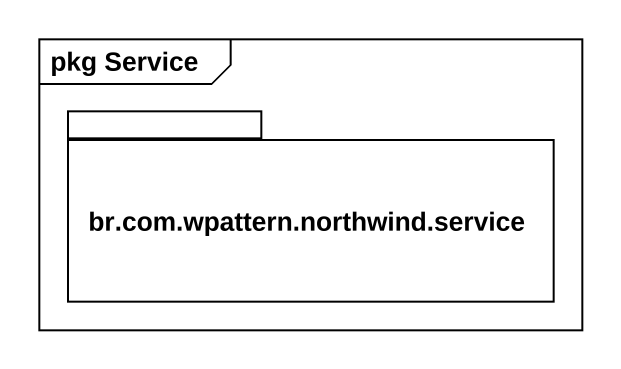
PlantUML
@startuml
mainframe pkg Service
package "br.com.wpattern.northwind.service" as br_com_wpattern_northwind {
}
@enduml
